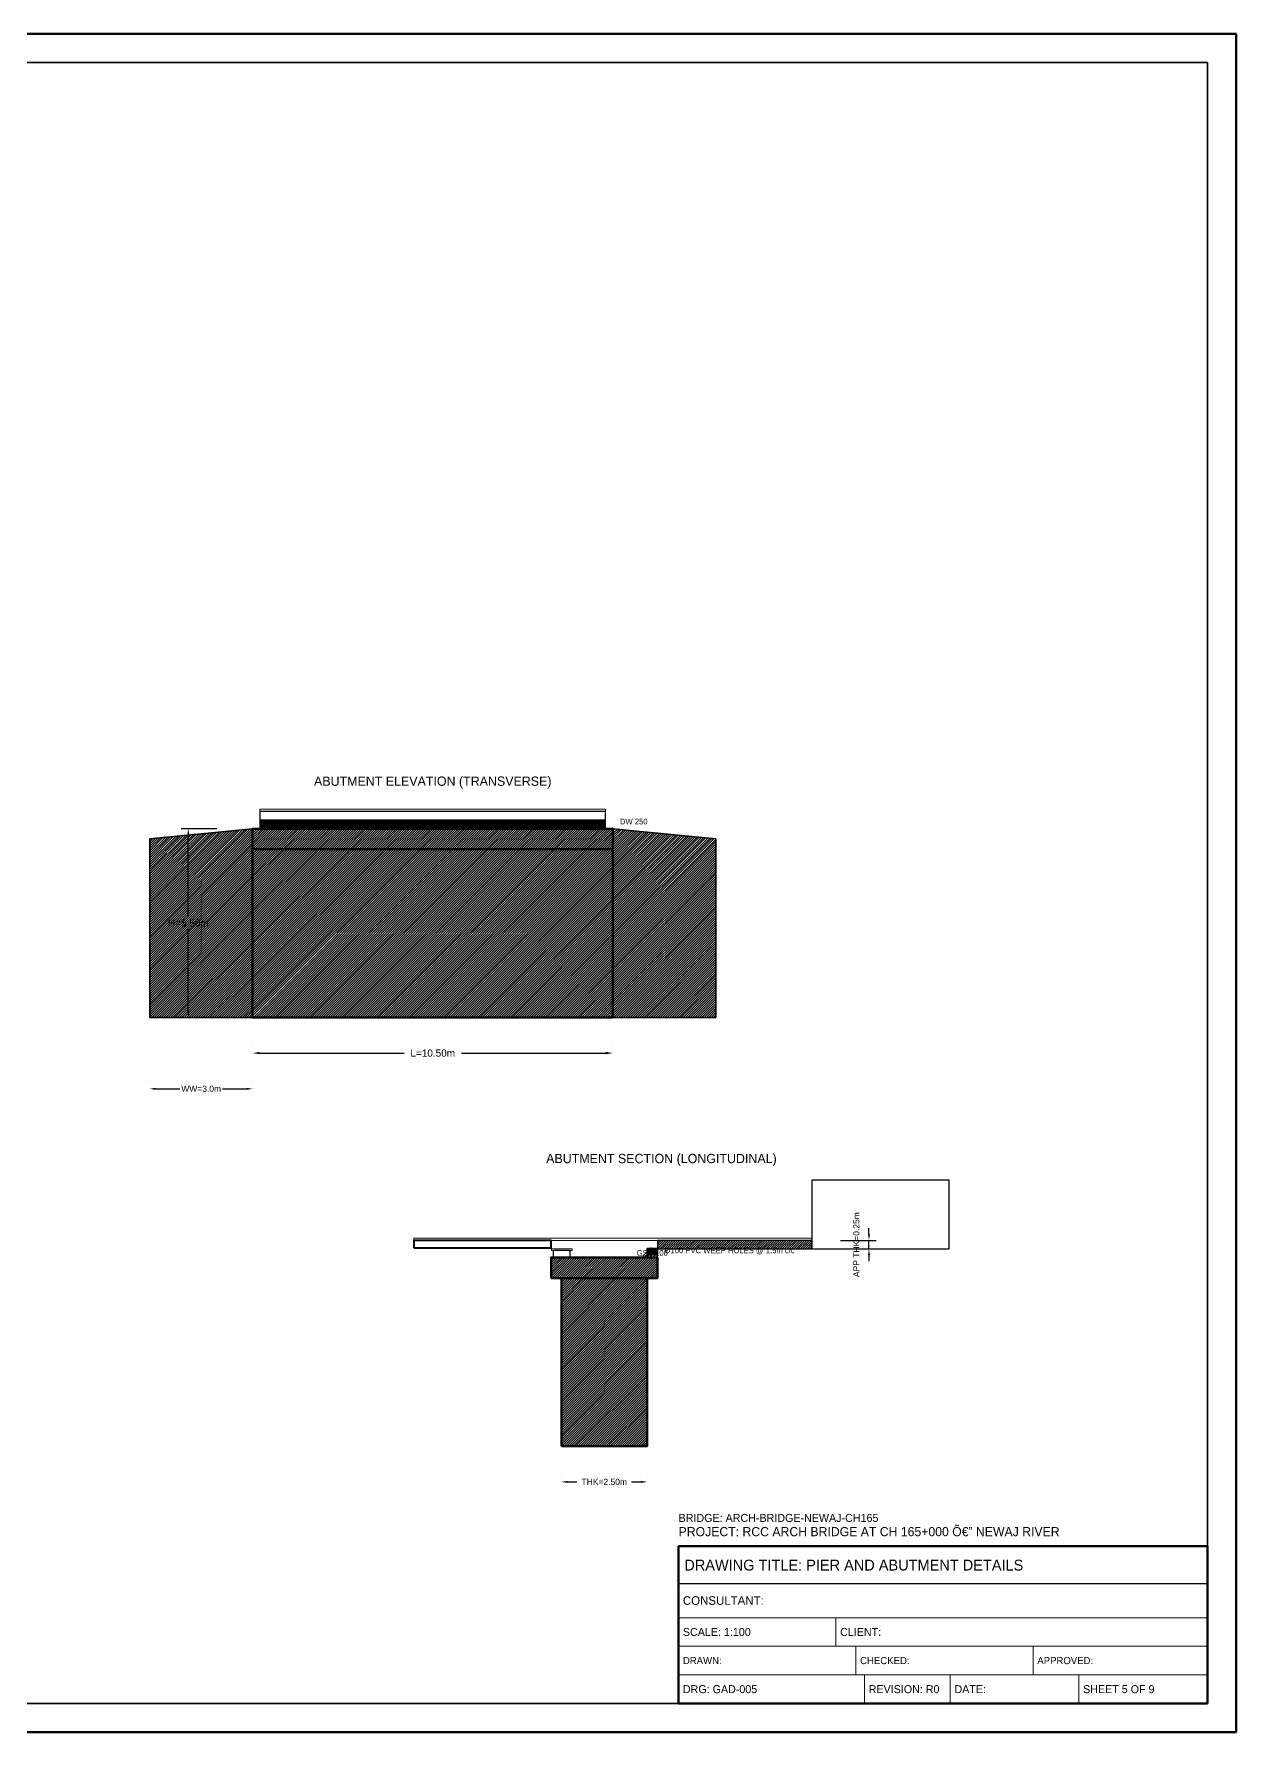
# Model space of a CAD drawing. Header units: metres. Extents: x 0 to 841, y 0 to 594.
# Drawn here: x 420 to 841, y 0 to 594 of the extents above; entities that cross this region are included whole.
import ezdxf
from ezdxf.enums import TextEntityAlignment as Align

# ---------------------------------------------------------------- set-up
doc = ezdxf.new("R2010")
doc.units = ezdxf.units.M
doc.linetypes.add('DASHED', pattern=[0.5, 0.375, -0.125])
for name, color, linetype, lineweight in [('ABUT-PROF', 4, 'Continuous', 50), ('BORDER-INNER', 7, 'Continuous', 35), ('BORDER-OUTER', 7, 'Continuous', 70), ('CIVIL-ROAD', 7, 'Continuous', 25), ('DIM-LINEAR', 3, 'Continuous', 18), ('STRUC-HATCHING', 8, 'Continuous', 18), ('SUB-ABUT', 3, 'Continuous', 35), ('SUB-BACKFILL', 34, 'Continuous', 18), ('SUB-BEARING', 5, 'Continuous', 25), ('SUB-DIRT-WALL', 3, 'Continuous', 35), ('SUPER-DECK', 2, 'Continuous', 50), ('SUPER-WEARING', 8, 'Continuous', 25), ('TEXT-HEADER', 7, 'Continuous', 25), ('TEXT-SPEC', 7, 'Continuous', 13), ('TEXT-TITLE', 7, 'Continuous', 25), ('TITLEBLK-BOX', 7, 'Continuous', 50), ('TITLEBLK-TEXT', 7, 'Continuous', 18)]:
    doc.layers.add(name, color=color, linetype=linetype, lineweight=lineweight)
doc.styles.add('BRIDGE_STD', font='Arial.ttf')
doc.dimstyles.new('pmb100', dxfattribs={"dimtxt": 2.5, "dimasz": 0.9375, "dimexe": 2.5, "dimexo": 2.5, "dimtad": 0, "dimtih": 1, "dimdec": 0, "dimtxsty": 'BRIDGE_STD', "dimcen": 2.5, "dimazin": 3, "dimtfac": 1, "dimtmove": 0, "dimatfit": 3})

msp = doc.modelspace()

# ---------------------------------------------------------------- hatches: boundary and pattern name
at = {"layer": 'STRUC-HATCHING'}
h = msp.add_hatch(dxfattribs=at)
h.set_pattern_fill('ANSI31', scale=0.18)
h.paths.add_polyline_path([(497, 316), (461, 312.4), (461, 250), (497, 250)])
h = msp.add_hatch(dxfattribs=at)
h.set_pattern_fill('ANSI31', scale=0.18)
h.paths.add_polyline_path([(497, 308.8), (623, 308.8), (623, 316), (497, 316)])
h = msp.add_hatch(dxfattribs=at)
h.set_pattern_fill('ANSI31', scale=0.12)
h.paths.add_polyline_path([(499.52, 316), (620.48, 316), (620.48, 319), (499.52, 319)])
h = msp.add_hatch(dxfattribs=at)
h.set_pattern_fill('ANSI31', scale=0.18)
h.paths.add_polyline_path([(623, 316), (659, 312.4), (659, 250), (623, 250)])
h = msp.add_hatch(dxfattribs=at)
h.set_pattern_fill('ANSI31', scale=0.18)
h.paths.add_polyline_path([(497, 308.8), (623, 308.8), (623, 250), (497, 250)])
h = msp.add_hatch(dxfattribs=at)
h.set_pattern_fill('ANSI31', scale=0.12)
h.paths.add_polyline_path([(635, 167.2), (638.6, 167.2), (638.6, 169), (635, 169)])
h = msp.add_hatch(dxfattribs=at)
h.set_pattern_fill('ANSI31', scale=0.24)
h.paths.add_polyline_path([(635, 166), (638.6, 166), (638.6, 167.2), (635, 167.2)])
h = msp.add_hatch(dxfattribs=at)
h.set_pattern_fill('ANSI31', scale=0.18)
h.paths.add_polyline_path([(638.6, 169), (692.6, 169), (692.6, 172), (638.6, 172)])
h = msp.add_hatch(dxfattribs=at)
h.set_pattern_fill('ANSI31', scale=0.18)
h.paths.add_polyline_path([(601.4, 158.8), (638.6, 158.8), (638.6, 166), (601.4, 166)])
h = msp.add_hatch(dxfattribs=at)
h.set_pattern_fill('ANSI31', scale=0.18)
h.paths.add_polyline_path([(605, 100), (635, 100), (635, 158.8), (605, 158.8)])

# ---------------------------------------------------------------- linework, layer by layer
at = {"layer": 'ABUT-PROF', "color": 4, "linetype": 'DASHED'}
msp.add_line((497, 316), (623, 316), dxfattribs=at)
at = {"layer": 'ABUT-PROF', "lineweight": 30}
msp.add_lwpolyline([(499.52, 316), (620.48, 316), (620.48, 319), (499.52, 319), (499.52, 316)], dxfattribs=at)
at = {"layer": 'ABUT-PROF', "lineweight": 40}
msp.add_lwpolyline([(635, 167.2), (638.6, 167.2), (638.6, 169), (635, 169), (635, 167.2)], dxfattribs=at)
at = {"layer": 'ABUT-PROF', "color": 4}
for centre in [(560, 318), (560, 317), (636.8, 168.4), (636.8, 167.8)]:
    msp.add_circle(centre, 0.6, dxfattribs=at)
at = {"layer": 'BORDER-INNER'}
msp.add_lwpolyline([(10, 10), (831, 10), (831, 584), (10, 584), (10, 10)], dxfattribs=at)
at = {"layer": 'BORDER-OUTER'}
msp.add_lwpolyline([(0, 0), (841, 0), (841, 594), (0, 594), (0, 0)], dxfattribs=at)
at = {"layer": 'CIVIL-ROAD', "lineweight": 25}
for points in [[(499.52, 319), (620.48, 319), (620.48, 322), (499.52, 322), (499.52, 319)], [(638.6, 169), (692.6, 169), (692.6, 172), (638.6, 172), (638.6, 169)]]:
    msp.add_lwpolyline(points, dxfattribs=at)
at = {"layer": 'SUB-ABUT', "lineweight": 35}
for points in [[(497, 316), (461, 312.4), (461, 250), (497, 250), (497, 316)], [(623, 316), (659, 312.4), (659, 250), (623, 250), (623, 316)]]:
    msp.add_lwpolyline(points, dxfattribs=at)
at = {"layer": 'SUB-ABUT', "lineweight": 50}
for points in [[(497, 308.8), (623, 308.8), (623, 316), (497, 316), (497, 308.8)], [(497, 308.8), (623, 308.8), (623, 250), (497, 250), (497, 308.8)], [(601.4, 158.8), (638.6, 158.8), (638.6, 166), (601.4, 166), (601.4, 158.8)], [(605, 100), (635, 100), (635, 158.8), (605, 158.8), (605, 100)]]:
    msp.add_lwpolyline(points, dxfattribs=at)
at = {"layer": 'SUB-ABUT', "lineweight": 25}
msp.add_lwpolyline([(692.6, 169), (740.6, 169), (740.6, 193), (692.6, 193), (692.6, 169)], dxfattribs=at)
at = {"layer": 'SUB-BACKFILL', "lineweight": 20}
msp.add_lwpolyline([(635, 166), (638.6, 166), (638.6, 167.2), (635, 167.2), (635, 166)], dxfattribs=at)
at = {"layer": 'SUB-BEARING', "lineweight": 25}
for points in [[(512.3, 316), (519.5, 316), (519.5, 318.4), (512.3, 318.4), (512.3, 316)], [(556.4, 316), (563.6, 316), (563.6, 318.4), (556.4, 318.4), (556.4, 316)], [(600.5, 316), (607.7, 316), (607.7, 318.4), (600.5, 318.4), (600.5, 316)], [(602.12, 166), (608.12, 166), (608.12, 168.4), (602.12, 168.4), (602.12, 166)]]:
    msp.add_lwpolyline(points, dxfattribs=at)
at = {"layer": 'SUB-BEARING', "lineweight": 15}
msp.add_lwpolyline([(601.52, 168.4), (608.72, 168.4), (608.72, 169), (601.52, 169), (601.52, 168.4)], dxfattribs=at)
at = {"layer": 'SUB-DIRT-WALL', "lineweight": 18}
for p, q in [((633.5, 166.45), (636.5, 169.45)), ((633.5, 165.55), (636.5, 168.55))]:
    msp.add_line(p, q, dxfattribs=at)
at = {"layer": 'SUB-DIRT-WALL', "lineweight": 35}
msp.add_line((635, 166), (638.6, 166), dxfattribs=at)
at = {"layer": 'SUPER-DECK', "lineweight": 40}
msp.add_lwpolyline([(553.4, 169.36), (601.4, 169.36), (601.4, 172), (553.4, 172), (553.4, 169.36)], dxfattribs=at)
at = {"layer": 'SUPER-WEARING', "lineweight": 20}
for points in [[(499.52, 322), (620.48, 322), (620.48, 322.78), (499.52, 322.78), (499.52, 322)], [(553.4, 172), (692.6, 172), (692.6, 172.78), (553.4, 172.78), (553.4, 172)]]:
    msp.add_lwpolyline(points, dxfattribs=at)
at = {"layer": 'TITLEBLK-BOX', "lineweight": 50}
msp.add_lwpolyline([(646, 10), (831, 10), (831, 65), (646, 65), (646, 10)], dxfattribs=at)
at = {"layer": 'TITLEBLK-BOX', "lineweight": 30}
msp.add_lwpolyline([(646, 52), (831, 52), (831, 65), (646, 65), (646, 52)], dxfattribs=at)
at = {"layer": 'TITLEBLK-BOX', "lineweight": 18}
for points in [[(646, 40), (831, 40), (831, 52), (646, 52), (646, 40)], [(646, 30), (701, 30), (701, 40), (646, 40), (646, 30)], [(701, 30), (831, 30), (831, 40), (701, 40), (701, 30)], [(646, 20), (708, 20), (708, 30), (646, 30), (646, 20)], [(708, 20), (770, 20), (770, 30), (708, 30), (708, 20)], [(770, 20), (831, 20), (831, 30), (770, 30), (770, 20)], [(646, 10), (711, 10), (711, 20), (646, 20), (646, 10)], [(711, 10), (741, 10), (741, 20), (711, 20), (711, 10)], [(741, 10), (786, 10), (786, 20), (741, 20), (741, 10)], [(786, 10), (831, 10), (831, 20), (786, 20), (786, 10)]]:
    msp.add_lwpolyline(points, dxfattribs=at)

# ---------------------------------------------------------------- texts
at = {"layer": 'TEXT-HEADER'}
for s, p in [('ABUTMENT ELEVATION (TRANSVERSE)', (560, 331)), ('ABUTMENT SECTION (LONGITUDINAL)', (640, 199))]:
    msp.add_text(s, height=3.25, dxfattribs=at).set_placement(p, align=Align.CENTER)
at = {"layer": 'TEXT-SPEC', "color": 4}
for s, p in [('DW 250', (625.48, 317.5)), ('Ø100 PVC WEEP HOLES @ 1.5m c/c', (641.1, 167.5))]:
    msp.add_text(s, height=2, dxfattribs=at).set_placement(p)
at = {"layer": 'TEXT-SPEC'}
msp.add_text('GSB 100', height=2, dxfattribs=at).set_placement((636.8, 166.6), align=Align.CENTER)
at = {"layer": 'TEXT-TITLE'}
for s, height, p in [('PROJECT: RCC ARCH BRIDGE AT CH 165+000 â€” NEWAJ RIVER', 3.2, (646, 68.5)), ('DRAWING TITLE: PIER AND ABUTMENT DETAILS', 3.8, (648, 56.5))]:
    msp.add_text(s, height=height, dxfattribs=at).set_placement(p)
at = {"layer": 'TITLEBLK-TEXT'}
for s, height, p in [('BRIDGE: ARCH-BRIDGE-NEWAJ-CH165', 2.8, (646, 73.5)), ('CONSULTANT: ', 3, (647.5, 44.5)), ('SCALE: 1:100', 2.8, (647.5, 33.6)), ('CLIENT: ', 2.8, (702.5, 33.6)), ('DRAWN: ', 2.5, (647.5, 23.75)), ('CHECKED: ', 2.5, (709.5, 23.75)), ('APPROVED: ', 2.5, (771.5, 23.75)), ('DRG: GAD-005', 2.8, (647.5, 13.6)), ('REVISION: R0', 2.8, (712.5, 13.6)), ('DATE: ', 2.8, (742.5, 13.6)), ('SHEET 5 OF 9', 2.8, (787.5, 13.6))]:
    msp.add_text(s, height=height, dxfattribs=at).set_placement(p)

# ---------------------------------------------------------------- dimensions: what is measured, and where the dimension line sits
at = {"layer": 'DIM-LINEAR'}
for base, p1, p2, text, override in [((474.5, 250), (487, 250), (487, 316), 'H=5.50m', {"dimtxt": 2.5, "dimasz": 2.5, "dimgap": 1, "dimclrt": 3}), ((712.6, 169), (700.1, 169), (700.1, 172), 'APP THK=0.25m', {"dimtxt": 2.125, "dimasz": 2.125, "dimgap": 0.85, "dimclrt": 3})]:
    msp.add_linear_dim(base=base, p1=p1, p2=p2, angle=90, text=text, dimstyle='pmb100', override=override, dxfattribs=at).render()
for base, p1, p2, text, override in [((497, 237.5), (497, 237.5), (623, 237.5), 'L=10.50m', {"dimtxt": 2.5, "dimasz": 2.5, "dimgap": 1, "dimclrt": 3}), ((461, 225), (461, 225), (497, 225), 'WW=3.0m', {"dimtxt": 2.125, "dimasz": 2.125, "dimgap": 0.85, "dimclrt": 3}), ((605, 87.5), (605, 87.5), (635, 87.5), 'THK=2.50m', {"dimtxt": 2.125, "dimasz": 2.125, "dimgap": 0.85, "dimclrt": 3})]:
    msp.add_linear_dim(base=base, p1=p1, p2=p2, text=text, dimstyle='pmb100', override=override, dxfattribs=at).render()

doc.saveas('drawing.dxf')
